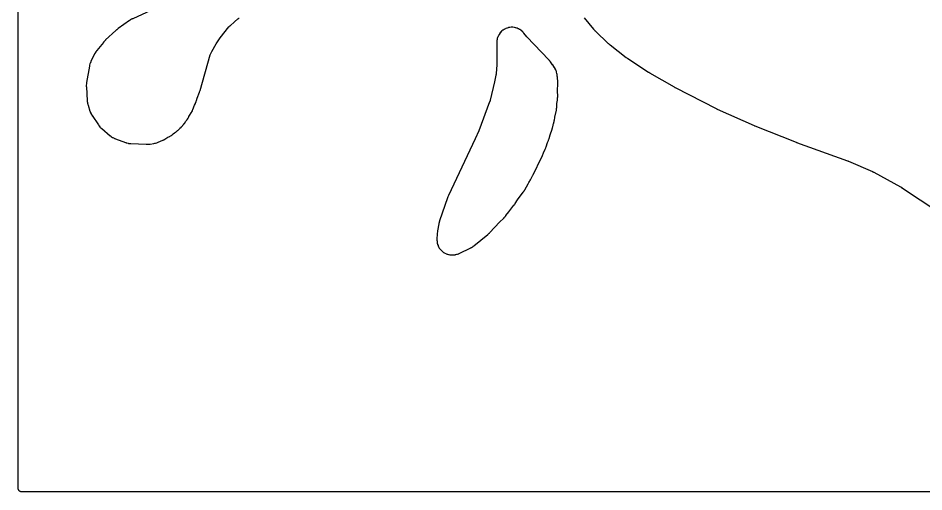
# Model space of a CAD drawing. Header units: millimetres. Extents: x 0 to 300, y 0 to 300.
# Drawn here: x -0.1 to 150.8, y -0.1 to 78.8 of the extents above; entities that cross this region are included whole.
import ezdxf

# ---------------------------------------------------------------- set-up
doc = ezdxf.new("R2010")
doc.units = ezdxf.units.MM
doc.layers.add('CUT', color=7, linetype='CONTINUOUS')

msp = doc.modelspace()

# ---------------------------------------------------------------- linework, layer by layer
at = {"layer": 'CUT'}
for points in [[(298.5625, -0.0625), (1.4375, -0.0625), (0.5522, -0.0625), (0.4788, -0.0589), (0.4206, -0.0503), (0.3635, -0.036), (0.3082, -0.0162), (0.255, 0.009), (0.2046, 0.0392), (0.1573, 0.0743), (0.1137, 0.1137), (0.0743, 0.1573), (0.0392, 0.2046), (0.009, 0.255), (-0.0162, 0.3082), (-0.036, 0.3635), (-0.0503, 0.4206), (-0.0589, 0.4788), (-0.0625, 0.5522), (-0.0625, 1.4375), (-0.0625, 298.5625)], [(23.6206, 80.8206), (19.0267, 78.7495), (19.0137, 78.7434), (18.9297, 78.7031), (18.9168, 78.6967), (18.8669, 78.6713), (18.8417, 78.6577), (18.68, 78.5653), (18.6554, 78.5505), (18.6082, 78.5204), (18.5962, 78.5125), (18.5188, 78.4606), (18.507, 78.4525), (16.6224, 77.122), (16.6061, 77.11), (16.501, 77.0304), (16.485, 77.0179), (16.3567, 76.9136), (16.3411, 76.9005), (16.2417, 76.8139), (16.2266, 76.8004), (14.5145, 75.2053), (14.4989, 75.1904), (14.3999, 75.0912), (14.3849, 75.0756), (14.2652, 74.9468), (14.2508, 74.9308), (14.1591, 74.8247), (14.1453, 74.8082), (13.0514, 73.4471), (13.0414, 73.4343), (12.9776, 73.3502), (12.9679, 73.3371), (12.9309, 73.2857), (12.9127, 73.2588), (12.7991, 73.081), (12.7823, 73.0531), (12.7512, 72.998), (12.7433, 72.9837), (12.6939, 72.8905), (12.6865, 72.876), (12.0712, 71.6351), (12.0649, 71.6221), (12.0252, 71.5369), (12.0192, 71.5237), (11.9966, 71.4719), (11.9856, 71.4452), (11.9196, 71.2719), (11.9017, 71.2169), (11.8527, 71.0381), (11.8457, 71.01), (11.8334, 70.9548), (11.8304, 70.9407), (11.8122, 70.8485), (11.8096, 70.8342), (11.343, 68.1326), (11.3403, 68.1153), (11.3242, 68.0026), (11.3219, 67.9853), (11.3143, 67.9174), (11.3113, 67.8825), (11.299, 67.6554), (11.2981, 67.6204), (11.2984, 67.5521), (11.2987, 67.5346), (11.3025, 67.4208), (11.3034, 67.4033), (11.4488, 65.079), (11.4503, 65.0607), (11.4613, 64.9421), (11.4633, 64.9238), (11.4721, 64.8529), (11.4778, 64.8166), (11.5215, 64.5826), (11.5294, 64.5467), (11.5468, 64.4774), (11.5515, 64.4597), (11.584, 64.3451), (11.5893, 64.3275), (11.8913, 63.375), (11.8957, 63.3615), (11.9257, 63.2742), (11.9305, 63.2608), (11.9497, 63.2087), (11.9602, 63.1823), (12.0314, 63.0148), (12.0561, 62.9636), (12.1428, 62.8035), (12.1569, 62.7789), (12.1856, 62.7314), (12.1931, 62.7193), (12.2427, 62.6415), (12.2505, 62.6296), (13.3048, 61.0588), (13.3128, 61.0471), (13.3661, 60.9716), (13.3744, 60.9601), (13.4075, 60.9155), (13.425, 60.8931), (13.5404, 60.7521), (13.5784, 60.7099), (13.7067, 60.5804), (13.7271, 60.5607), (13.768, 60.5232), (13.7786, 60.5137), (13.8481, 60.4528), (13.8589, 60.4436), (15.2965, 59.2441), (15.3097, 59.2333), (15.397, 59.1646), (15.4106, 59.1542), (15.4642, 59.1145), (15.4922, 59.0949), (15.6752, 58.9746), (15.7343, 58.9404), (15.9298, 58.8417), (15.9608, 58.8272), (16.0219, 58.8006), (16.0377, 58.794), (16.1408, 58.7526), (16.1567, 58.7465), (17.8523, 58.1208), (17.867, 58.1157), (17.9623, 58.0832), (17.977, 58.0784), (18.0348, 58.0605), (18.0646, 58.052), (18.257, 58.0029), (18.3177, 57.9907), (18.5141, 57.9616), (18.5449, 57.9579), (18.6051, 57.9521), (18.6205, 57.9508), (18.721, 57.9438), (18.7365, 57.943), (21.2972, 57.8313), (21.3127, 57.8309), (21.4139, 57.8291), (21.4295, 57.829), (21.4903, 57.8295), (21.5214, 57.8306), (21.7234, 57.8428), (21.7544, 57.8455), (21.8148, 57.8523), (21.8303, 57.8542), (21.9306, 57.8682), (21.946, 57.8705), (22.5574, 57.9718), (22.5751, 57.975), (22.6897, 57.9975), (22.7073, 58.0012), (22.7756, 58.0168), (22.8104, 58.0258), (23.0344, 58.0912), (23.0686, 58.1023), (23.1345, 58.1259), (23.1513, 58.1322), (23.2601, 58.1748), (23.2767, 58.1816), (24.0359, 58.506), (24.0482, 58.5114), (24.128, 58.5476), (24.1402, 58.5533), (24.1877, 58.5761), (24.2117, 58.5884), (24.3659, 58.6713), (24.3893, 58.6846), (24.4345, 58.7116), (24.446, 58.7187), (24.5202, 58.7653), (24.5315, 58.7726), (24.8748, 58.9992), (25.1786, 59.1499), (25.1899, 59.1557), (25.2632, 59.194), (25.2744, 59.2), (25.318, 59.224), (25.34, 59.2367), (25.4795, 59.3214), (25.5219, 59.3496), (25.6537, 59.4458), (25.674, 59.4613), (25.7129, 59.4923), (25.7227, 59.5003), (25.7863, 59.5532), (25.796, 59.5615), (26.0156, 59.7521), (26.2, 59.8739), (26.2119, 59.8819), (26.2887, 59.9354), (26.3005, 59.9437), (26.3459, 59.9769), (26.3687, 59.9945), (26.5123, 60.1105), (26.5553, 60.1488), (26.6871, 60.278), (26.7072, 60.2986), (26.7455, 60.3399), (26.7551, 60.3506), (26.8171, 60.4207), (26.8265, 60.4317), (26.904, 60.5238), (27.0961, 60.6907), (27.1066, 60.7), (27.1742, 60.7616), (27.1845, 60.7712), (27.2243, 60.8092), (27.2442, 60.8291), (27.3688, 60.9597), (27.4057, 61.0022), (27.5175, 61.1439), (27.5344, 61.1664), (27.5664, 61.2111), (27.5744, 61.2227), (27.6259, 61.2983), (27.6337, 61.3101), (27.8609, 61.6615), (27.9796, 61.8027), (27.9913, 61.8169), (28.0652, 61.9105), (28.0764, 61.9251), (28.119, 61.9826), (28.14, 62.0127), (28.2701, 62.2126), (28.2891, 62.244), (28.3244, 62.3063), (28.3332, 62.3224), (28.3889, 62.4279), (28.3972, 62.4443), (28.4902, 62.6346), (28.7615, 63.0543), (28.7699, 63.0676), (28.8233, 63.1551), (28.8313, 63.1687), (28.862, 63.2221), (28.877, 63.2498), (28.9696, 63.4326), (28.9831, 63.4611), (29.008, 63.5174), (29.0141, 63.5319), (29.0531, 63.6267), (29.0589, 63.6413), (29.3301, 64.3537), (29.4635, 64.6266), (29.4689, 64.6382), (29.5039, 64.7137), (29.5091, 64.7254), (29.5291, 64.7712), (29.5389, 64.7948), (29.5988, 64.9499), (29.6076, 64.974), (29.6236, 65.0213), (29.6276, 65.0335), (29.6526, 65.1128), (29.6563, 65.1251), (29.7631, 65.4913), (30.1445, 66.4932), (30.1489, 66.5051), (30.1766, 66.5828), (30.1807, 66.5948), (30.2135, 66.693), (30.2173, 66.7051), (30.2417, 66.7839), (30.2454, 66.796), (31.9501, 72.744), (32.0403, 72.9498), (32.1493, 73.1983), (32.1869, 73.2842), (32.1969, 73.3069), (32.9395, 74.571), (33.5991, 75.5625), (35.0618, 77.3904), (35.0683, 77.3985), (35.0788, 77.4113), (35.106, 77.443), (35.1532, 77.4954), (35.1746, 77.5183), (35.1761, 77.5199), (35.1933, 77.5371), (35.2229, 77.5648), (35.2494, 77.5887), (35.9931, 78.2332), (36.5581, 78.719), (36.569, 78.7282), (36.5795, 78.737), (36.6137, 78.7633), (36.6387, 78.7819), (36.6405, 78.7832), (36.6662, 78.8009), (36.7246, 78.8397), (36.7598, 78.8619)], [(94.2668, 78.9117), (95.823, 77.0058), (95.8351, 76.9914), (95.9153, 76.8992), (95.9279, 76.8853), (96.0321, 76.7728), (96.0451, 76.7592), (96.1309, 76.6723), (96.1443, 76.6591), (98.266, 74.6395), (98.2769, 74.6294), (98.3487, 74.5643), (98.3599, 74.5545), (98.4521, 74.4751), (98.4635, 74.4655), (98.5384, 74.4041), (98.5501, 74.3948), (101.255, 72.2896), (101.2649, 72.2821), (101.3294, 72.234), (101.3394, 72.2267), (101.4216, 72.168), (101.4317, 72.1609), (101.4981, 72.1155), (101.5084, 72.1087), (104.9349, 69.8694), (104.9415, 69.8651), (104.9874, 69.836), (104.9945, 69.8315), (105.0523, 69.796), (105.0594, 69.7917), (105.1054, 69.7642), (105.113, 69.7598), (109.2287, 67.3844), (109.2348, 67.3809), (109.2776, 67.3568), (109.2842, 67.3532), (109.338, 67.3239), (109.3445, 67.3203), (109.3873, 67.2977), (109.3943, 67.2941), (116.2363, 63.7887), (116.2432, 63.7852), (116.2914, 63.7613), (116.2988, 63.7576), (116.3593, 63.7287), (116.3667, 63.7252), (116.4147, 63.703), (116.4227, 63.6994), (122.5422, 60.976), (122.5475, 60.9736), (122.5845, 60.9576), (122.5902, 60.9552), (122.6365, 60.9357), (122.6421, 60.9333), (122.6789, 60.9183), (122.6849, 60.9158), (129.5405, 58.1961), (129.5445, 58.1945), (129.5719, 58.1839), (129.5761, 58.1823), (129.6104, 58.1692), (129.6146, 58.1677), (129.6417, 58.1576), (129.6462, 58.1559), (138.1309, 55.0806), (138.1363, 55.0786), (138.1487, 55.074), (138.154, 55.072), (138.1665, 55.0673), (138.1731, 55.0648), (138.1884, 55.0589), (138.195, 55.0563), (138.2055, 55.0522), (138.212, 55.0496), (138.227, 55.0435), (138.2334, 55.0409), (138.2369, 55.0395), (138.2445, 55.0363), (138.2623, 55.0287), (138.27, 55.0255), (142.3004, 53.2745), (142.3095, 53.2705), (142.3307, 53.261), (142.3397, 53.2569), (142.3506, 53.2519), (142.3596, 53.2477), (142.3805, 53.2378), (142.3894, 53.2335), (142.4038, 53.2265), (142.4127, 53.2221), (142.4333, 53.2117), (142.4422, 53.2072), (142.4529, 53.2017), (142.4617, 53.1971), (142.4822, 53.1862), (142.4909, 53.1816), (146.9555, 50.7542), (146.9643, 50.7494), (146.9847, 50.738), (146.9934, 50.7331), (147.0041, 50.727), (147.0127, 50.7219), (147.0329, 50.7101), (147.0415, 50.705), (147.0554, 50.6966), (147.064, 50.6914), (147.0839, 50.6791), (147.0923, 50.6737), (147.1027, 50.6672), (147.1111, 50.6618), (147.1307, 50.649), (147.1391, 50.6435), (153.3251, 46.5275)]]:
    msp.add_lwpolyline(points, dxfattribs=at)
msp.add_lwpolyline([(69.8168, 41.2016), (69.8335, 41.1466), (69.8945, 40.9754), (69.9163, 40.9223), (69.9934, 40.7577), (70.0202, 40.7069), (70.1127, 40.5505), (70.1443, 40.5025), (70.2513, 40.3556), (70.2874, 40.3108), (70.4079, 40.1749), (70.4481, 40.1338), (70.5811, 40.01), (70.625, 39.9729), (70.7693, 39.8624), (70.8165, 39.8297), (70.9707, 39.7335), (71.0209, 39.7054), (71.1836, 39.6245), (71.2362, 39.6013), (71.4059, 39.5363), (71.4604, 39.5183), (71.6356, 39.4698), (71.6916, 39.4571), (71.8706, 39.4256), (71.9276, 39.4183), (72.1088, 39.404), (72.1662, 39.4023), (72.3504, 39.4055), (72.3791, 39.4066), (72.4351, 39.4103), (72.4495, 39.4114), (72.5425, 39.4197), (72.5568, 39.4212), (72.5997, 39.426), (72.6164, 39.4282), (72.7249, 39.4436), (72.7415, 39.4462), (72.8063, 39.4572), (72.8393, 39.4638), (73.0497, 39.5121), (73.1144, 39.5308), (73.3181, 39.6023), (73.3496, 39.6144), (73.4103, 39.6396), (73.4257, 39.6463), (73.5256, 39.6911), (73.5409, 39.6982), (75.228, 40.5133), (75.2438, 40.5212), (75.3451, 40.5738), (75.3605, 40.5822), (75.4204, 40.6155), (75.4506, 40.6335), (75.643, 40.7561), (75.6721, 40.7759), (75.7276, 40.816), (75.7417, 40.8265), (75.8323, 40.8961), (75.8461, 40.907), (78.182, 42.8127), (78.1974, 42.8258), (78.2962, 42.9121), (78.3112, 42.9256), (78.4314, 43.038), (78.4459, 43.052), (78.5387, 43.1447), (78.5527, 43.1592), (80.1566, 44.8743), (80.8605, 45.5524), (80.8695, 45.5613), (80.9277, 45.6197), (80.9366, 45.6288), (80.9708, 45.6647), (80.9879, 45.6834), (81.0965, 45.8074), (81.1128, 45.8268), (81.1439, 45.8654), (81.1518, 45.8754), (81.2021, 45.9407), (81.2097, 45.9509), (81.6828, 46.593), (82.5447, 47.6879), (82.5526, 47.6981), (82.603, 47.7651), (82.6106, 47.7754), (82.6721, 47.8608), (82.6795, 47.8714), (82.727, 47.9404), (82.7341, 47.9511), (83.1484, 48.5821), (84.0932, 49.8644), (84.1041, 49.8798), (84.1737, 49.9806), (84.1841, 49.9963), (84.2673, 50.1256), (84.2773, 50.1416), (84.3404, 50.2466), (84.3498, 50.2629), (84.9084, 51.263), (84.9648, 51.349), (84.9752, 51.3655), (85.0411, 51.4732), (85.0509, 51.49), (85.1291, 51.6278), (85.1385, 51.6449), (85.1972, 51.7567), (85.206, 51.774), (85.2864, 51.9399), (85.7052, 52.6898), (85.7088, 52.6965), (85.734, 52.7429), (85.7379, 52.7501), (85.7685, 52.8085), (85.7721, 52.8156), (85.7957, 52.862), (85.7995, 52.8697), (87.1068, 55.5383), (87.1115, 55.5481), (87.1435, 55.6166), (87.1484, 55.6272), (87.1866, 55.7133), (87.1911, 55.7238), (87.2201, 55.7924), (87.2247, 55.8037), (87.5245, 56.5575), (87.7311, 56.9836), (87.739, 57.0006), (87.7885, 57.1113), (87.7958, 57.1285), (87.8536, 57.2694), (87.8604, 57.2868), (87.9029, 57.4004), (87.9092, 57.418), (88.1535, 58.1388), (88.2894, 58.4802), (88.2939, 58.492), (88.3225, 58.5686), (88.3268, 58.5804), (88.3607, 58.6773), (88.3647, 58.6892), (88.3901, 58.7669), (88.3939, 58.7789), (88.5934, 59.4363), (88.9016, 60.3454), (88.9069, 60.3619), (88.9401, 60.4699), (88.9449, 60.4865), (88.9826, 60.6232), (88.987, 60.64), (89.0138, 60.7497), (89.0177, 60.7666), (89.0668, 60.9961), (89.158, 61.2964), (89.1638, 61.317), (89.1996, 61.4519), (89.2047, 61.4728), (89.2434, 61.6435), (89.2478, 61.6645), (89.2738, 61.8016), (89.2774, 61.8228), (89.3605, 62.3672), (89.6084, 63.5247), (89.6107, 63.5357), (89.6256, 63.6124), (89.6277, 63.6239), (89.6366, 63.6743), (89.6403, 63.6988), (89.6605, 63.8514), (89.6632, 63.875), (89.667, 63.916), (89.6679, 63.9272), (89.6736, 64.0042), (89.6744, 64.0167), (89.707, 64.6369), (89.7937, 65.2047), (89.7953, 65.2158), (89.8057, 65.2935), (89.8071, 65.3051), (89.8129, 65.3562), (89.8152, 65.3808), (89.8263, 65.5348), (89.8276, 65.5586), (89.8289, 65.5999), (89.8291, 65.6111), (89.8302, 65.6885), (89.8302, 65.7011), (89.822, 66.8218), (89.8748, 67.8248), (89.8753, 67.8371), (89.8779, 67.9174), (89.8781, 67.9298), (89.8787, 67.9781), (89.8785, 68.0028), (89.8737, 68.1633), (89.8724, 68.188), (89.869, 68.2362), (89.868, 68.2485), (89.8606, 68.3285), (89.8594, 68.3408), (89.8013, 68.8563), (89.8002, 68.8711), (89.7834, 69.043), (89.7757, 69.0964), (89.7719, 69.1165), (89.7451, 69.3547), (89.7428, 69.3729), (89.7258, 69.491), (89.7229, 69.5092), (89.7105, 69.5797), (89.7031, 69.6157), (89.6476, 69.8477), (89.638, 69.8831), (89.6171, 69.9516), (89.6114, 69.9691), (89.5753, 70.0759), (89.5644, 70.1055), (89.5362, 70.1762), (89.5312, 70.1883), (89.5112, 70.2356), (89.5004, 70.2595), (89.428, 70.4114), (89.4034, 70.4578), (89.318, 70.6028), (89.3042, 70.6251), (89.2763, 70.6681), (89.2748, 70.6704), (89.258, 70.6999), (89.1607, 70.8536), (89.1276, 70.9006), (89.0145, 71.0462), (88.9963, 71.0685), (88.9801, 71.0875), (88.645, 71.5571), (88.6388, 71.5656), (88.5951, 71.6246), (88.5885, 71.6334), (88.5592, 71.6716), (88.5447, 71.6897), (88.4522, 71.8008), (88.4376, 71.8177), (88.4117, 71.8465), (88.4046, 71.8543), (88.3552, 71.9074), (88.3471, 71.916), (84.6716, 75.7175), (84.2013, 76.3205), (84.192, 76.3322), (84.1304, 76.4071), (84.1208, 76.4185), (84.0828, 76.4626), (84.0627, 76.4847), (83.9307, 76.6231), (83.8874, 76.6642), (83.7444, 76.787), (83.6972, 76.8236), (83.5426, 76.9316), (83.4921, 76.9633), (83.3275, 77.0555), (83.2741, 77.082), (83.1012, 77.1574), (83.0454, 77.1785), (82.8659, 77.2363), (82.8083, 77.2517), (82.6239, 77.2914), (82.565, 77.3011), (82.3776, 77.3223), (82.3181, 77.326), (82.1295, 77.3285), (82.0699, 77.3263), (81.882, 77.3101), (81.8229, 77.302), (81.6375, 77.2671), (81.5795, 77.2532), (81.3985, 77.2001), (81.3422, 77.1805), (81.1674, 77.1097), (81.1132, 77.0846), (80.9463, 76.9968), (80.895, 76.9665), (80.7376, 76.8625), (80.6895, 76.8272), (80.5432, 76.7082), (80.4989, 76.6683), (80.3652, 76.5353), (80.325, 76.4912), (80.2051, 76.3455), (80.1696, 76.2977), (80.0647, 76.1409), (80.0341, 76.0897), (79.9454, 75.9232), (79.92, 75.8693), (79.8482, 75.6949), (79.8283, 75.6386), (79.7742, 75.4579), (79.76, 75.4), (79.7241, 75.2148), (79.7157, 75.1558), (79.6981, 74.9654), (79.6961, 74.9356), (79.6937, 74.8774), (79.6932, 74.8625), (79.6916, 74.7655), (79.6915, 74.7506), (79.7156, 71.5817), (79.7002, 71.2941), (79.6867, 71.0415), (79.58, 69.6283), (79.5788, 69.614), (79.5757, 69.5805), (79.5743, 69.5662), (79.5724, 69.5488), (79.5708, 69.5345), (79.5666, 69.5012), (79.5647, 69.4869), (79.5615, 69.4639), (79.5594, 69.4497), (79.5542, 69.4165), (79.5519, 69.4023), (79.5489, 69.385), (79.5463, 69.3709), (79.5401, 69.3379), (79.5373, 69.3238), (79.3124, 68.233), (78.5886, 65.187), (78.5852, 65.1732), (78.5771, 65.141), (78.5734, 65.1273), (78.5689, 65.1105), (78.5651, 65.0968), (78.5559, 65.0649), (78.5518, 65.0513), (78.5451, 65.0293), (78.5408, 65.0157), (78.5306, 64.9841), (78.5261, 64.9706), (78.5206, 64.9542), (78.5159, 64.9408), (78.5047, 64.9095), (78.4998, 64.8961), (76.6768, 60.0502), (76.1107, 58.7676), (71.6427, 49.3109), (71.6359, 49.2959), (71.593, 49.1982), (71.5866, 49.1831), (71.536, 49.0589), (71.5301, 49.0436), (71.4925, 48.9437), (71.487, 48.9282), (70.1542, 45.0605), (70.1508, 45.0505), (70.1281, 44.9806), (70.1248, 44.9702), (70.1108, 44.9241), (70.1045, 44.9018), (70.0676, 44.7619), (70.0623, 44.7402), (70.0539, 44.7024), (70.0517, 44.6921), (70.0371, 44.6209), (70.0348, 44.6094), (69.8118, 43.4047), (69.8083, 43.3837), (69.788, 43.247), (69.7853, 43.2259), (69.7659, 43.0535), (69.7639, 43.0323), (69.7533, 42.8945), (69.7521, 42.8732), (69.7187, 42.062), (69.7183, 42.0476), (69.7167, 41.9542), (69.7166, 41.9398), (69.717, 41.8837), (69.7179, 41.855), (69.728, 41.671), (69.7339, 41.6139), (69.7611, 41.4342), (69.7725, 41.3779)], close=True, dxfattribs=at)

doc.saveas('drawing.dxf')
